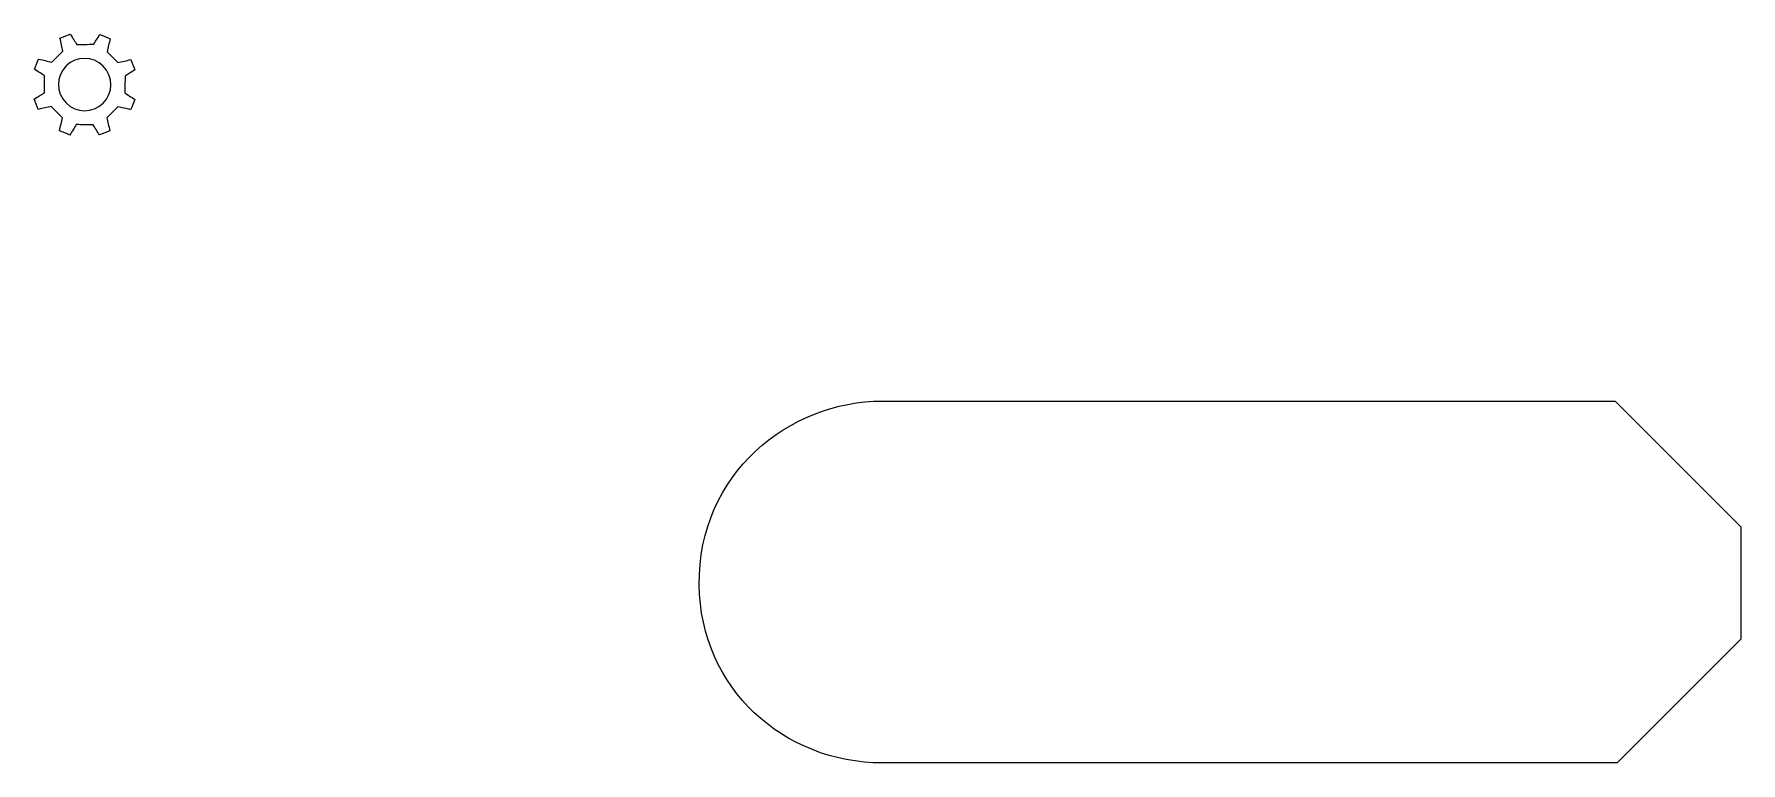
# Model space of a CAD drawing. Extents: x 24.1 to 112.5, y 196.3 to 234.1.
import ezdxf

# ---------------------------------------------------------------- set-up
doc = ezdxf.new("R2010")
doc.units = 0
doc.layers.add('outline-segments', color=7, linetype='CONTINUOUS')

msp = doc.modelspace()

# ---------------------------------------------------------------- linework, layer by layer
at = {"layer": 'outline-segments', "color": 7}
for p, q in [((24.964784, 232.628819), (25.537849, 233.196625)), ((27.834702, 233.170858), (28.389557, 232.610866)), ((25.52139, 229.743109), (24.940428, 230.329451)), ((28.393142, 230.3153), (27.819736, 229.747156)), ((66.668362, 214.955663), (67.11554, 215.009703)), ((67.11554, 215.009703), (67.564886, 215.042362)), ((67.564886, 215.042362), (68.015541, 215.053312)), ((68.015541, 215.053312), (68.015553, 215.053326)), ((68.015553, 215.053326), (105.9965, 215.053326)), ((105.9965, 215.053326), (112.518472, 208.531354)), ((63.671436, 214.005418), (64.079241, 214.200222)), ((64.079241, 214.200222), (64.495262, 214.375872)), ((64.495262, 214.375872), (64.918632, 214.532048)), ((64.918632, 214.532048), (65.348491, 214.668434)), ((65.348491, 214.668434), (65.783976, 214.78471)), ((65.783976, 214.78471), (66.224221, 214.880561)), ((66.224221, 214.880561), (66.668362, 214.955663)), ((62.139638, 213.041025), (62.505948, 213.309263)), ((62.505948, 213.309263), (62.883926, 213.55962)), ((62.883926, 213.55962), (63.27271, 213.791779)), ((63.27271, 213.791779), (63.671436, 214.005418)), ((61.119357, 212.13221), (61.445479, 212.452183)), ((61.445479, 212.452183), (61.785861, 212.755227)), ((61.785861, 212.755227), (62.139638, 213.041025)), ((60.235183, 211.073928), (60.513344, 211.442764)), ((60.513344, 211.442764), (60.808356, 211.795632)), ((60.808356, 211.795632), (61.119357, 212.13221)), ((59.732858, 210.28961), (59.974731, 210.689434)), ((59.974731, 210.689434), (60.235183, 211.073928)), ((59.308297, 209.445226), (59.510425, 209.874769)), ((59.510425, 209.874769), (59.732858, 210.28961)), ((58.968406, 208.543329), (59.127336, 209.001308)), ((59.127336, 209.001308), (59.308297, 209.445226)), ((58.72009, 207.586457), (58.832369, 208.071606)), ((58.832369, 208.071606), (58.968406, 208.543329)), ((112.518472, 208.531354), (112.518472, 202.699494)), ((58.570258, 206.57716), (58.632431, 207.088202)), ((58.632431, 207.088202), (58.72009, 207.586457)), ((58.534433, 206.053649), (58.570258, 206.57716)), ((58.525825, 205.517986), (58.534433, 206.053649)), ((58.54321, 205.018054), (58.525825, 205.517986)), ((58.585083, 204.52751), (58.54321, 205.018054)), ((58.650796, 204.046781), (58.585083, 204.52751)), ((58.739707, 203.576291), (58.650796, 204.046781)), ((58.851165, 203.116466), (58.739707, 203.576291)), ((58.984523, 202.667733), (58.851165, 203.116466)), ((59.13913, 202.230512), (58.984523, 202.667733)), ((112.518472, 202.699494), (106.104526, 196.285548)), ((59.314342, 201.805231), (59.13913, 202.230512)), ((59.50951, 201.392314), (59.314342, 201.805231)), ((59.723985, 200.992188), (59.50951, 201.392314)), ((59.957121, 200.605278), (59.723985, 200.992188)), ((60.208264, 200.232006), (59.957121, 200.605278)), ((60.476773, 199.872799), (60.208264, 200.232006)), ((60.761996, 199.528084), (60.476773, 199.872799)), ((61.063288, 199.198282), (60.761996, 199.528084)), ((61.379997, 198.883822), (61.063288, 199.198282)), ((61.711479, 198.585123), (61.379997, 198.883822)), ((62.057082, 198.302619), (61.711479, 198.585123)), ((62.416159, 198.036729), (62.057082, 198.302619)), ((62.788066, 197.787877), (62.416159, 198.036729)), ((63.172151, 197.556494), (62.788066, 197.787877)), ((63.567767, 197.342998), (63.172151, 197.556494)), ((63.974266, 197.147819), (63.567767, 197.342998)), ((64.390998, 196.971382), (63.974266, 197.147819)), ((64.817317, 196.814108), (64.390998, 196.971382)), ((65.252577, 196.676426), (64.817317, 196.814108)), ((65.696126, 196.558759), (65.252577, 196.676426)), ((66.147318, 196.461534), (65.696126, 196.558759)), ((66.605506, 196.385176), (66.147318, 196.461534)), ((67.070038, 196.330106), (66.605506, 196.385176)), ((67.540271, 196.296753), (67.070038, 196.330106)), ((68.015553, 196.285548), (67.540271, 196.296753)), ((106.104526, 196.285548), (68.015553, 196.285548))]:
    msp.add_line(p, q, dxfattribs=at)
for points in [[(25.389794, 233.864875), (25.568646, 233.938059), (25.738467, 234.007557), (25.921325, 234.082282)], [(25.537849, 233.196625), (25.491375, 233.40653), (25.441249, 233.632785), (25.389794, 233.864875)], [(25.921325, 234.082282), (26.047537, 233.880278), (26.172067, 233.680925), (26.259257, 233.541316)], [(26.259257, 233.541316), (26.557282, 233.546788), (26.812809, 233.551439), (27.136589, 233.557334)], [(27.136589, 233.557334), (27.203217, 233.661804), (27.327668, 233.857028), (27.458944, 234.062792)], [(27.458944, 234.062792), (27.633194, 233.990285), (27.805685, 233.918464), (27.990081, 233.841708)], [(27.990081, 233.841708), (27.936976, 233.612879), (27.884836, 233.387434), (27.834702, 233.170858)], [(24.063649, 232.256627), (24.138075, 232.435476), (24.209965, 232.60817), (24.285008, 232.788576)], [(24.285008, 232.788576), (24.519318, 232.733481), (24.749159, 232.67949), (24.964784, 232.628819)], [(27.628481, 232.423727), (27.099927, 232.955134), (26.23712, 232.958365), (25.709242, 232.430878)], [(28.389557, 232.610866), (28.5996, 232.657881), (28.825654, 232.708482), (29.060052, 232.760875)], [(29.060052, 232.760875), (29.133705, 232.580869), (29.204408, 232.407789), (29.278262, 232.227171)], [(24.579928, 231.929342), (24.463901, 232.002869), (24.268066, 232.126983), (24.063649, 232.256627)], [(24.588122, 231.045473), (24.585248, 231.348365), (24.582869, 231.61154), (24.579928, 231.929342)], [(25.709242, 232.430878), (25.178573, 231.90049), (25.17618, 231.043101), (25.703851, 230.511224)], [(27.623121, 230.496144), (28.159611, 231.024607), (28.162095, 231.887214), (27.628481, 232.423727)], [(28.765034, 231.907817), (28.759544, 231.599067), (28.754961, 231.339923), (28.749461, 231.028869)], [(29.278262, 232.227171), (29.078435, 232.102847), (28.88493, 231.982493), (28.765034, 231.907817)], [(24.050501, 230.712608), (24.255218, 230.83935), (24.452391, 230.961449), (24.588122, 231.045473)], [(28.749461, 231.028869), (28.876435, 230.947972), (29.071591, 230.82359), (29.276747, 230.692791)], [(24.267356, 230.179046), (24.193843, 230.360001), (24.123345, 230.533419), (24.050501, 230.712608)], [(24.940428, 230.329451), (24.733371, 230.283235), (24.503315, 230.231771), (24.267356, 230.179046)], [(25.703851, 230.511224), (26.233209, 229.977645), (27.0899, 229.970918), (27.623121, 230.496144)], [(29.053635, 230.162748), (28.825617, 230.215442), (28.603557, 230.266753), (28.393142, 230.3153)], [(29.276747, 230.692791), (29.199795, 230.509954), (29.128599, 230.340781), (29.053635, 230.162748)], [(25.363909, 229.071931), (25.418454, 229.304616), (25.472237, 229.533578), (25.52139, 229.743109)], [(26.236115, 229.387665), (26.150094, 229.251702), (26.026115, 229.055731), (25.895923, 228.849961)], [(27.113044, 229.37522), (26.804967, 229.379622), (26.541821, 229.383342), (26.236115, 229.387665)], [(27.438395, 228.854306), (27.314875, 229.052095), (27.192565, 229.247846), (27.113044, 229.37522)], [(27.819736, 229.747156), (27.866688, 229.537994), (27.918153, 229.308073), (27.971013, 229.072114)], [(25.895923, 228.849961), (25.720591, 228.923151), (25.547966, 228.995109), (25.363909, 229.071931)], [(27.971013, 229.072114), (27.794062, 228.999734), (27.624173, 228.930304), (27.438395, 228.854306)]]:
    msp.add_open_spline(points, degree=3, dxfattribs=at)

doc.saveas('drawing.dxf')
